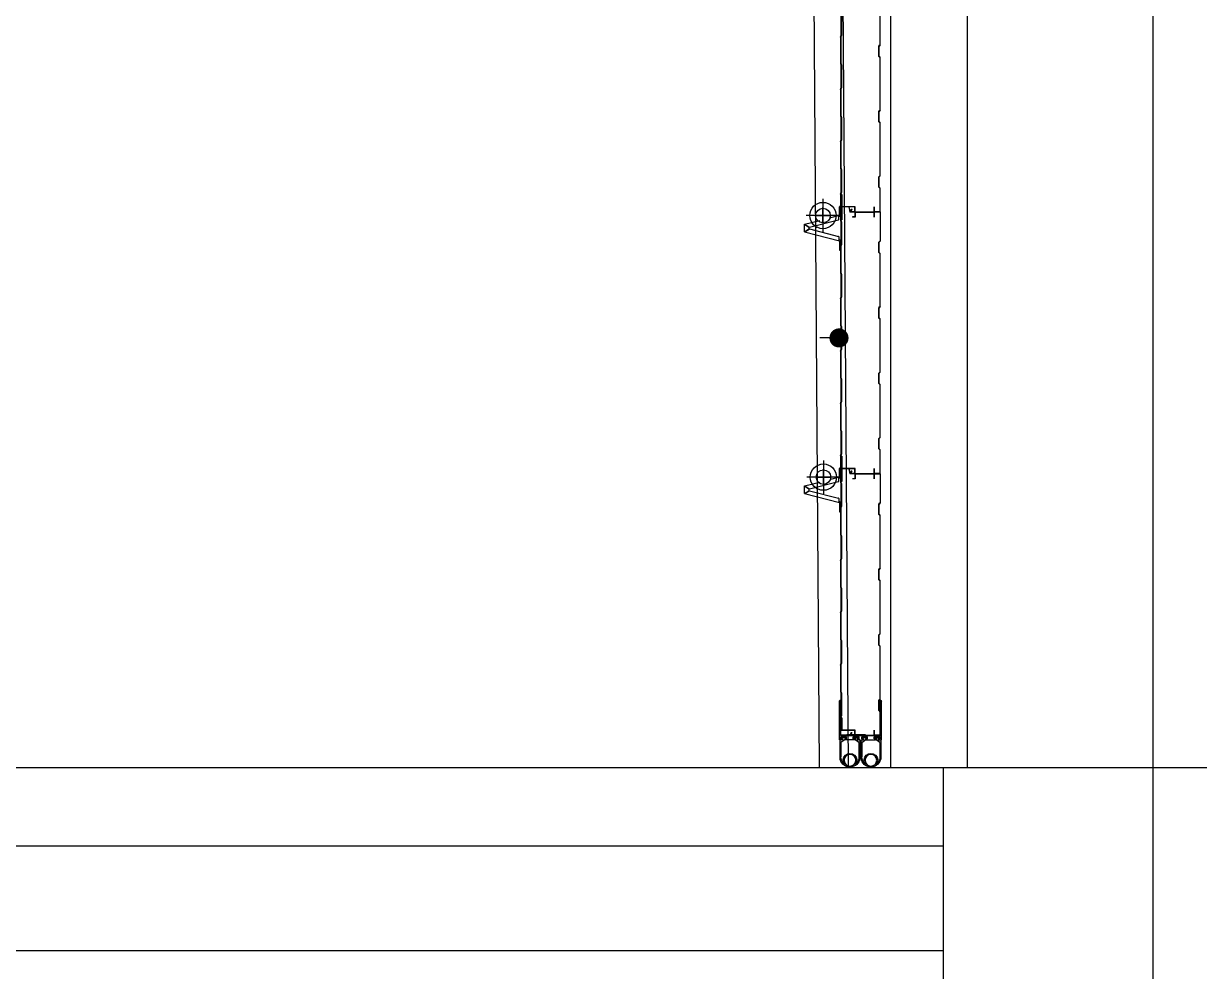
# Model space of a CAD drawing. Header units: millimetres. Extents: x -39468 to 212532, y -94717 to 83483.
# Drawn here: x 82344 to 84589, y 9610 to 11421 of the extents above; entities that cross this region are included whole.
import ezdxf

# ---------------------------------------------------------------- set-up
doc = ezdxf.new("R2010")
doc.units = ezdxf.units.MM
doc.header["$LTSCALE"] = 300
doc.header["$MEASUREMENT"] = 0
doc.linetypes.add('XR-단면도$0$CEN', pattern=[35, 30, -2, 1, -2])
doc.linetypes.add('주단면도-1$0$STD_CENTER', pattern=[66, 60, -2, 2, -2])
doc.layers.get('0').update_dxf_attribs({"linetype": 'CONTINUOUS'})
for name, color, linetype in [('A-SECT-DOOR', 8, 'CONTINUOUS'), ('주단면도-1$0$A-FIN-TYP1', 6, 'CONTINUOUS'), ('주단면도-1$0$A-FLOR-GW', 6, 'CONTINUOUS'), ('주단면도-1$0$A-ST-AXIS-CEN', 252, '주단면도-1$0$STD_CENTER'), ('주단면도-1$0$A-ST-CONC', 2, 'CONTINUOUS'), ('주단면도-1$0$저온단열', 160, 'CONTINUOUS')]:
    doc.layers.add(name, color=color, linetype=linetype)

# ---------------------------------------------------------------- blocks, each defined once
blk = doc.blocks.new('XR-단면도$0$OHD-575-S')
at = {"layer": 'A-SECT-DOOR'}
h = blk.add_hatch(dxfattribs=at)
h.set_pattern_fill('NET', color=256, scale=0.05, angle=45, style=0)
h.set_pattern_definition([(45, (-29775.44142794889, 29233.65640152479), (-0.1122532015133644, 0.1122532015133644), []), (135, (-29775.44142794889, 29233.65640152479), (-0.1122532015133644, -0.1122532015133644), [])])
h.paths.add_polyline_path([(-14072.92501463648, 32399.40151415998), (-14070.87501463573, 32399.40151415998), (-14070.87501463573, 32423.90151415998), (-14072.92501463648, 32423.90151415998)])
for points in [[(-14098.37501463573, 32414.40151415998), (-14098.37501463573, 32413.90151415998), (-14134.37501463573, 32413.90151415998), (-14134.37501463573, 32414.40151415998)], [(-14098.37501463573, 31914.90151415998), (-14134.37501463573, 31914.90151415998), (-14134.37501463573, 31914.40151415998), (-14098.37501463573, 31914.40151415998)]]:
    blk.add_hatch(color=256, dxfattribs=at).paths.add_polyline_path(points)
h = blk.add_hatch(dxfattribs=at)
h.set_pattern_fill('NET', color=256, scale=0.05, angle=45, style=0)
h.set_pattern_definition([(45, (-29775.44142794889, 29233.65640151734), (-0.1122532015133644, 0.1122532015133644), []), (135, (-29775.44142794889, 29233.65640151734), (-0.1122532015133644, -0.1122532015133644), [])])
h.paths.add_polyline_path([(-14072.92501463648, 31924.40151415998), (-14070.87501463573, 31924.40151415998), (-14070.87501463573, 31948.06039741123), (-14072.92501463648, 31948.06039741123)])
for p, q in [((-14086.37501463573, 32424.40151415998), (-14088.37501463573, 32414.40151415998)), ((-14086.00299931224, 32423.90151415998), (-14088.00299931224, 32413.90151415998)), ((-14086.37501463573, 32424.40151415998), (-14070.37501463573, 32424.40151415998)), ((-14086.00299931224, 32424.40151415998), (-14070.37501463573, 32424.40151415998)), ((-14086.00299931224, 32423.90151415998), (-14070.87501463573, 32423.90151415998)), ((-14072.92501463648, 32423.90151415998), (-14072.92501463648, 32399.40151415998)), ((-14070.87501463573, 32423.90151415998), (-14070.87501463573, 32398.46053115511)), ((-14070.37501463573, 32424.40151415998), (-14070.37501463573, 32398.15151415998)), ((-14146.37501463573, 32414.40151415998), (-14146.37501463573, 32363.84249716485)), ((-14146.37501463573, 32414.40151415998), (-14146.37501463573, 32358.65158394212)), ((-14146.37501463573, 32414.40151415998), (-14134.37501463573, 32414.40151415998)), ((-14145.87501463573, 32413.90151415998), (-14145.87501463573, 32358.96060093725)), ((-14145.87501463573, 32413.90151415998), (-14145.87501463573, 32364.15151415998)), ((-14145.87501463573, 32413.90151415998), (-14134.87501463573, 32413.90151415998)), ((-14134.87501463573, 32413.90151415998), (-14134.87501463573, 32404.40151415998)), ((-14134.37501463573, 32404.40151415998), (-14134.87501463573, 32404.40151415998)), ((-14134.37501463573, 32404.40151415998), (-14134.37501463573, 32414.40151415998)), ((-14134.37501463573, 32414.40151415998), (-14134.37501463573, 32404.40151415998)), ((-14134.37501463573, 32414.40151415998), (-14134.37501463573, 32404.40151415998)), ((-14134.37501463573, 32404.40151415998), (-14134.37501463573, 32414.40151415998)), ((-14098.37501463573, 32414.40151415998), (-14134.37501463573, 32414.40151415998)), ((-14098.37501463573, 32414.40151415998), (-14134.37501463573, 32414.40151415998)), ((-14098.37501463573, 32413.90151415998), (-14134.37501463573, 32413.90151415998)), ((-14134.37501463573, 32406.40151415998), (-14134.37501463573, 32412.40151415998)), ((-14098.37501463573, 32404.40151415998), (-14098.37501463573, 32414.40151415998)), ((-14098.37501463573, 32414.40151415998), (-14098.37501463573, 32404.40151415998)), ((-14098.37501463573, 32414.40151415998), (-14098.37501463573, 32404.40151415998)), ((-14098.37501463573, 32404.40151415998), (-14098.37501463573, 32414.40151415998)), ((-14098.37501463573, 32414.40151415998), (-14088.37501463573, 32414.40151415998)), ((-14098.37501463573, 32406.40151415998), (-14098.37501463573, 32412.40151415998)), ((-14098.37501463573, 32404.40151415998), (-14093.37501463573, 32404.40151415998)), ((-14097.87501463573, 32413.90151415998), (-14097.87501463573, 32404.90151415998)), ((-14097.87501463573, 32413.90151415998), (-14088.00299931224, 32413.90151415998)), ((-14097.87501463573, 32404.90151415998), (-14093.37501463573, 32404.90151415998)), ((-14093.37501463573, 32404.90151415998), (-14093.37501463573, 32404.40151415998)), ((-14072.92501463648, 32399.40151415998), (-14070.87501463573, 32399.40151415998)), ((-14070.87501463573, 32398.46053115511), (-14072.37501463573, 32394.96053115511)), ((-14072.37501463573, 32394.96053115511), (-14072.37501463573, 32351.84249716485)), ((-14072.37501463573, 32351.84249716485), (-14072.37501463573, 32393.96053115511)), ((-14070.37501463573, 32398.15151415998), (-14071.87501463573, 32394.65151415998)), ((-14071.87501463573, 32352.15151415998), (-14071.87501463573, 32394.65151415998)), ((-14071.87501463573, 32393.65151415998), (-14071.87501463573, 32352.15151415998)), ((-14146.37501463573, 32358.65158394212), (-14143.87501463573, 32356.40158394212)), ((-14145.87501463573, 32358.96060093725), (-14143.37501463573, 32356.71060093725)), ((-14143.87501463573, 32337.01961793238), (-14143.87501463573, 32356.40158394212)), ((-14143.37501463573, 32336.71060093725), (-14143.37501463573, 32356.71060093725)), ((-14146.37501463573, 32334.76961793238), (-14143.87501463573, 32337.01961793238)), ((-14146.37501463573, 32233.65158394212), (-14146.37501463573, 32334.76961793238)), ((-14145.87501463573, 32334.46060093725), (-14143.37501463573, 32336.71060093725)), ((-14145.87501463573, 32233.96060093725), (-14145.87501463573, 32334.46060093725)), ((-14070.87501463573, 32348.34249716485), (-14072.37501463573, 32351.84249716485)), ((-14070.37501463573, 32348.65151415998), (-14071.87501463573, 32352.15151415998)), ((-14070.87501463573, 32348.34249716485), (-14070.87501463573, 32320.94935310865)), ((-14070.87501463573, 32347.34249716485), (-14070.87501463573, 32298.46053115511)), ((-14070.37501463573, 32348.65151415998), (-14070.37501463573, 32320.94935310865)), ((-14070.37501463573, 32347.65151415998), (-14070.37501463573, 32298.15151415998)), ((-14070.87501463573, 32298.46053115511), (-14072.37501463573, 32294.96053115512)), ((-14072.37501463573, 32294.96053115512), (-14072.37501463573, 32251.84249716485)), ((-14070.37501463573, 32298.15151415998), (-14071.87501463573, 32294.65151415998)), ((-14071.87501463573, 32252.15151415998), (-14071.87501463573, 32294.65151415998)), ((-14070.87501463573, 32248.34249716485), (-14072.37501463573, 32251.84249716485)), ((-14070.37501463573, 32248.65151415998), (-14071.87501463573, 32252.15151415998)), ((-14070.87501463573, 32248.34249716485), (-14070.87501463573, 32198.46053115511)), ((-14070.87501463573, 32247.34249716485), (-14070.87501463573, 32198.46053115511)), ((-14070.37501463573, 32248.65151415998), (-14070.37501463573, 32198.15151415998)), ((-14070.37501463573, 32247.65151415998), (-14070.37501463573, 32199.62719782162)), ((-14146.37501463573, 32233.65158393467), (-14143.87501463573, 32231.40158393467)), ((-14145.87501463573, 32233.9606009298), (-14143.37501463573, 32231.7106009298)), ((-14143.87501463573, 32212.01961792493), (-14143.87501463573, 32231.40158393467)), ((-14143.37501463573, 32211.7106009298), (-14143.37501463573, 32231.7106009298)), ((-14146.37501463573, 32209.76961792493), (-14143.87501463573, 32212.01961792493)), ((-14146.37501463573, 32108.65158393467), (-14146.37501463573, 32209.76961792493)), ((-14145.87501463573, 32209.4606009298), (-14143.37501463573, 32211.7106009298)), ((-14145.87501463573, 32108.9606009298), (-14145.87501463573, 32209.4606009298)), ((-14070.87501463573, 32198.46053115511), (-14072.37501463573, 32194.96053115511)), ((-14070.37501463573, 32198.15151415998), (-14071.87501463573, 32194.65151415998)), ((-14072.37501463573, 32194.96053115511), (-14072.37501463573, 32151.84249716485)), ((-14071.87501463573, 32152.15151415998), (-14071.87501463573, 32194.65151415998)), ((-14070.87501463573, 32148.34249716485), (-14072.37501463573, 32151.84249716485)), ((-14070.37501463573, 32148.65151415998), (-14071.87501463573, 32152.15151415998)), ((-14070.87501463573, 32148.34249716485), (-14070.87501463573, 32120.9493531012)), ((-14070.87501463573, 32147.34249716485), (-14070.87501463573, 32098.46053115511)), ((-14070.37501463573, 32148.65151415998), (-14070.37501463573, 32120.9493531012)), ((-14070.37501463573, 32147.65151415998), (-14070.37501463573, 32098.15151415998)), ((-14146.37501463573, 32108.65158393467), (-14143.87501463573, 32106.40158393467)), ((-14145.87501463573, 32108.9606009298), (-14143.37501463573, 32106.7106009298)), ((-14146.37501463573, 32084.76961792493), (-14143.87501463573, 32087.01961792493)), ((-14145.87501463573, 32084.4606009298), (-14143.37501463573, 32086.7106009298)), ((-14143.87501463573, 32087.01961792493), (-14143.87501463573, 32106.40158393467)), ((-14143.37501463573, 32086.7106009298), (-14143.37501463573, 32106.7106009298)), ((-14070.87501463573, 32098.46053115511), (-14072.37501463573, 32094.96053115512)), ((-14072.37501463573, 32094.96053115512), (-14072.37501463573, 32051.84249716485)), ((-14070.37501463573, 32098.15151415998), (-14071.87501463573, 32094.65151415998)), ((-14071.87501463573, 32052.15151415998), (-14071.87501463573, 32094.65151415998)), ((-14146.37501463573, 31983.65158393467), (-14146.37501463573, 32084.76961792493)), ((-14145.87501463573, 31983.9606009298), (-14145.87501463573, 32084.4606009298)), ((-14070.87501463573, 32048.34249716485), (-14072.37501463573, 32051.84249716485)), ((-14070.37501463573, 32048.65151415998), (-14071.87501463573, 32052.15151415998)), ((-14070.87501463573, 32048.34249716485), (-14070.87501463573, 32020.9493531012)), ((-14070.87501463573, 32047.34249716485), (-14070.87501463573, 31998.46053115511)), ((-14070.37501463573, 32048.65151415998), (-14070.37501463573, 32020.9493531012)), ((-14070.37501463573, 32047.65151415998), (-14070.37501463573, 31998.15151415998)), ((-14070.87501463573, 31998.46053115511), (-14072.37501463573, 31994.96053115511)), ((-14070.37501463573, 31998.15151415998), (-14071.87501463573, 31994.65151415998)), ((-14146.37501463573, 31983.65158393467), (-14143.87501463573, 31981.40158393467)), ((-14145.87501463573, 31983.9606009298), (-14143.37501463573, 31981.7106009298)), ((-14143.87501463573, 31962.01961792493), (-14143.87501463573, 31981.40158393467)), ((-14143.37501463573, 31961.7106009298), (-14143.37501463573, 31981.7106009298)), ((-14072.37501463573, 31994.96053115511), (-14072.37501463573, 31951.84249716485)), ((-14071.87501463573, 31952.15151415998), (-14071.87501463573, 31994.65151415998)), ((-14146.37501463573, 31959.76961792494), (-14143.87501463573, 31962.01961792493)), ((-14146.37501463573, 31914.40151415998), (-14146.37501463573, 31959.76961792494)), ((-14145.87501463573, 31959.4606009298), (-14143.37501463573, 31961.7106009298)), ((-14145.87501463573, 31914.90151415998), (-14145.87501463573, 31959.4606009298)), ((-14070.87501463573, 31948.34249716485), (-14072.37501463573, 31951.84249716485)), ((-14070.37501463573, 31948.65151415998), (-14071.87501463573, 31952.15151415998)), ((-14072.92501463648, 31948.06039741123), (-14072.92501463648, 31924.40151415998)), ((-14072.92501463648, 31948.06039741123), (-14070.87501463573, 31948.06039741123)), ((-14070.87501463573, 31948.34249716485), (-14070.87501463573, 31924.40151415998)), ((-14070.87501463573, 31947.34249716485), (-14070.87501463573, 31924.40151415998)), ((-14070.37501463573, 31948.65151415998), (-14070.37501463573, 31923.90151415998)), ((-14070.37501463573, 31947.65151415998), (-14070.37501463573, 31923.90151415998)), ((-14134.37501463573, 31914.40151415998), (-14146.37501463573, 31914.40151415998)), ((-14146.37501463573, 31914.40151415998), (-14134.37501463573, 31914.40151415998)), ((-14145.87501463573, 31914.90151415998), (-14134.87501463573, 31914.90151415998)), ((-14134.87501463573, 31914.90151415998), (-14134.87501463573, 31924.40151415998)), ((-14134.37501463573, 31924.40151415998), (-14134.87501463573, 31924.40151415998)), ((-14134.37501463573, 31924.40151415998), (-14134.37501463573, 31914.40151415998)), ((-14134.37501463573, 31914.40151415998), (-14134.37501463573, 31924.40151415998)), ((-14134.37501463573, 31914.40151415998), (-14134.37501463573, 31924.40151415998)), ((-14134.37501463573, 31924.40151415998), (-14134.37501463573, 31914.40151415998)), ((-14134.37501463573, 31922.40151415998), (-14134.37501463573, 31916.40151415998)), ((-14098.37501463573, 31914.90151415998), (-14134.37501463573, 31914.90151415998)), ((-14098.37501463573, 31914.40151415998), (-14134.37501463573, 31914.40151415998)), ((-14098.37501463573, 31914.40151415998), (-14134.37501463573, 31914.40151415998)), ((-14098.37501463573, 31914.40151415998), (-14098.37501463573, 31924.40151415998)), ((-14098.37501463573, 31924.40151415998), (-14084.38924985286, 31924.40151415998)), ((-14098.37501463573, 31916.40151415998), (-14098.37501463573, 31922.40151415998)), ((-14098.37501463573, 31914.40151415998), (-14091.73350352328, 31914.40151415998)), ((-14097.87501463573, 31914.90151415998), (-14097.87501463573, 31923.90151415998)), ((-14097.87501463573, 31923.90151415998), (-14084.38924985286, 31923.90151415998)), ((-14097.87501463573, 31914.90151415998), (-14092.23350352328, 31914.90151415998)), ((-14092.52841060888, 31918.89955336833), (-14092.0721873967, 31918.44311187649)), ((-14086.37501463573, 31924.40151415998), (-14070.87501463573, 31924.40151415998)), ((-14086.00299931224, 31923.90151415998), (-14070.37501463573, 31923.90151415998))]:
    blk.add_line(p, q, dxfattribs=at)
blk.add_lwpolyline([(-14090.83192081284, 31919.03919016058, -0.2211075491759944), (-14091.23350352328, 31915.90151415998, -0.4142135623730951), (-14092.23350352328, 31914.90151415998, -0.4142135623730951)], format="xyb", dxfattribs=at)
for centre, radius, start, end in [((-14089.72866046335, 31916.63319407636), 3.602080692526405, 115.3903879180244, 141.0103053766752), ((-14090.55772021692, 31917.29967474425), 1.897645727827141, 112.6449982491924, 142.9468481089609), ((-14091.73350352328, 31915.40151415998), 1, 270, 0), ((-14091.0627782261, 31918.94324822957), 0.25, 22.56726077340357, 154.4615523056835), ((-14091.00173614453, 31919.59371713037), 0.3998656673912613, 42.97627949226862, 132.7516116379745), ((-14095.36601943057, 31917.65921245748), 5.153387742608375, 334.0172943838689, 25.35843444659579)]:
    blk.add_arc(centre, radius, start, end, dxfattribs=at)
blk = doc.blocks.new('XR-단면도$0$11')
at = {"layer": 'A-SECT-DOOR'}
for p, q in [((5196.985611791802, -25158.74656224536), (5196.985611791802, -25142.37552183244)), ((5196.985611791802, -25158.74656224536), (5196.985611791802, -25142.37552183244)), ((5198.958219189873, -25159.94462801603), (5198.958219189873, -25142.37552183244)), ((5198.958219189873, -25159.94462801603), (5198.958219189873, -25142.37552183244)), ((5130.345787954079, -25175.82301710378), (5159.492347089938, -25168.35421132523)), ((5139.85122117438, -25181.35554643865), (5195.205217696013, -25167.17108483002)), ((5139.85122117438, -25181.35554643865), (5195.205217696013, -25167.17108483002)), ((5180.504438275937, -25162.96986295882), (5195.098304052894, -25159.23018485349)), ((5180.504438275937, -25162.96986295882), (5195.098304052894, -25159.23018485349)), ((5195.098304052894, -25159.23018485349), (5196.985611791802, -25158.74656224536)), ((5195.098304052894, -25159.23018485349), (5196.985611791802, -25158.74656224536)), ((5195.527597628083, -25166.75567892503), (5195.527597628083, -25159.12017837481)), ((5195.527597628083, -25166.75567892503), (5195.527597628083, -25159.12017837481)), ((5195.527597628083, -25161.15652083867), (5198.635839257804, -25160.36003392103)), ((5195.527597628083, -25161.15652083867), (5198.635839257804, -25160.36003392103)), ((5130.345787954079, -25190.40315874137), (5130.345787954079, -25175.82301710378)), ((5130.345787954079, -25175.82301710378), (5138.543459577122, -25181.33864875598)), ((5130.345787954079, -25190.40315874137), (5130.345787954079, -25175.82301710378)), ((5130.345787954079, -25175.82301710378), (5138.543459577122, -25181.33864875598)), ((5130.345787954079, -25190.40315874137), (5138.543459577122, -25184.88752708922)), ((5130.345787954079, -25190.40315874137), (5138.543459577122, -25184.88752708922)), ((5130.345787954079, -25190.40315874137), (5196.985611791802, -25207.47961359983)), ((5130.345787954079, -25190.40315874137), (5196.985611791802, -25207.47961359983)), ((5130.595932329954, -25175.75891760748), (5139.159552539044, -25181.23631672427)), ((5130.595932329954, -25175.75891760748), (5139.159552539044, -25181.23631672427)), ((5130.595932329954, -25190.46725823771), (5139.159552539044, -25184.98985912086)), ((5130.595932329954, -25190.46725823771), (5139.159552539044, -25184.98985912086)), ((5138.922341858552, -25184.17594499356), (5138.922341858552, -25182.05023085157)), ((5138.922341858552, -25184.17594499356), (5138.922341858552, -25182.05023085157)), ((5139.85122117438, -25184.87062940653), (5195.205217696013, -25199.05509101518)), ((5139.85122117438, -25184.87062940653), (5195.205217696013, -25199.05509101518)), ((5195.527597628083, -25199.47049692017), (5195.527597628083, -25207.10599747038)), ((5195.527597628083, -25199.47049692017), (5195.527597628083, -25207.10599747038)), ((5195.527597628083, -25205.06965500652), (5198.635839257804, -25205.86614192417)), ((5195.527597628083, -25205.06965500652), (5198.635839257804, -25205.86614192417)), ((5196.985611791802, -25207.47961359983), (5196.985611791802, -25225.05243651546)), ((5196.985611791802, -25207.47961359983), (5196.985611791802, -25225.05243651546)), ((5198.958219189873, -25206.28154782916), (5198.958219189873, -25225.05243651546)), ((5198.958219189873, -25206.28154782916), (5198.958219189873, -25225.05243651546))]:
    blk.add_line(p, q, dxfattribs=at)
at = {"layer": 'A-SECT-DOOR', "linetype": 'XR-단면도$0$CEN'}
for p, q in [((5197.414439487022, -25141.94669413718), (5198.529391494645, -25141.94669413718)), ((5197.414439487022, -25141.94669413718), (5198.529391494645, -25141.94669413718)), ((5197.414439487022, -25225.48126421071), (5198.529391494645, -25225.48126421071)), ((5197.414439487022, -25225.48126421071), (5198.529391494645, -25225.48126421071))]:
    blk.add_line(p, q, dxfattribs=at)
at = {"layer": 'A-SECT-DOOR'}
for centre, radius, start, end in [((5197.414439487045, -25142.37552183244), 0.4288276952236967, 90, 180), ((5197.414439487045, -25142.37552183244), 0.4288276952236967, 90, 180), ((5198.529391494667, -25142.37552183244), 0.4288276952236967, 0, 90), ((5198.529391494667, -25142.37552183244), 0.4288276952236967, 0, 90), ((5195.098769932876, -25166.75567892497), 0.4288276952236967, 284.3727786851433, 0), ((5195.098769932876, -25166.75567892497), 0.4288276952236967, 284.3727786851433, 0), ((5198.529391494667, -25159.94462801603), 0.4288276952236967, 284.3727786851433, 0), ((5198.529391494667, -25159.94462801603), 0.4288276952236967, 284.3727786851433, 0), ((5138.064686468127, -25182.05023085157), 0.8576553904473933, 0, 56.06618799943738), ((5138.064686468127, -25182.05023085157), 0.8576553904473933, 0, 56.06618799943738), ((5138.064686468127, -25184.17594499356), 0.8576553904473933, 303.9338120005626, 0), ((5139.638325648093, -25180.52473462862), 0.8576553904473933, 236.0661879994374, 284.3727786851433), ((5139.638325648093, -25180.52473462862), 0.8576553904473933, 236.0661879994374, 284.3727786851433), ((5195.098769932876, -25199.47049692017), 0.4288276952236967, 0, 75.6272213148567), ((5195.098769932876, -25199.47049692017), 0.4288276952236967, 0, 75.6272213148567), ((5198.529391494667, -25206.2815478291), 0.4288276952236967, 0, 75.6272213148567), ((5198.529391494667, -25206.2815478291), 0.4288276952236967, 0, 75.6272213148567), ((5197.414439487045, -25225.05243651546), 0.4288276952236967, 180, 270), ((5197.414439487045, -25225.05243651546), 0.4288276952236967, 180, 270), ((5198.529391494667, -25225.05243651546), 0.4288276952236967, 270, 0), ((5198.529391494667, -25225.05243651546), 0.4288276952236967, 270, 0)]:
    blk.add_arc(centre, radius, start, end, dxfattribs=at)
blk = doc.blocks.new('XR-단면도$0$roll')
at = {"layer": 'A-SECT-DOOR'}
for p, q in [((0, 31.73325251974166), (0, -31.73324637347832)), ((31.73324944637716, 3.0733644962e-06), (-31.73324944637716, 3.0733644962e-06)), ((-13.38834995403886, 0), (13.14283256605267, 0)), ((-13.38834995403886, 0), (13.14283256605267, 0)), ((-4.4330954552e-06, -13.76701811235398), (-4.4330954552e-06, 15.13554232800379)), ((-4.4330954552e-06, -13.76701811235398), (-4.4330954552e-06, 15.13554232800379))]:
    blk.add_line(p, q, dxfattribs=at)
for radius in [25.12672360912414, 13.93334397582993]:
    blk.add_circle((0, 3.0733644962e-06), radius, dxfattribs=at)
for centre, start, end in [((-13.4943526936695, -21.97846054518596), 303.9338120056824, 0), ((-11.92071351408958, -23.50395676819608), 75.62722133443756, 123.9338120056824), ((-11.92071351408958, -23.50395676819608), 75.62722133443756, 123.9338120056824)]:
    blk.add_arc(centre, 0.8576553904473933, start, end, dxfattribs=at)
blk = doc.blocks.new('_Dot')
at = {"color": 0, "linetype": 'ByBlock', "lineweight": -2}
blk.add_line((-0.5, 0), (-1, 0), dxfattribs=at)
at = {"color": 0, "linetype": 'ByBlock', "const_width": 0.5}
blk.add_lwpolyline([(-0.25, 0, 1), (0.25, 0, 1)], format="xyb", close=True, dxfattribs=at)
blk = doc.blocks.new('A$C335c50f1')
at = {"layer": 'A-SECT-DOOR'}
for points in [[(1048.001042194548, -2938.049999994226), (1084.001042194548, -2938.049999994226), (1084.001042194548, -2938.549999994226), (1048.001042194548, -2938.549999994226)], [(1048.001042194548, -2938.549999994226), (1084.001042194548, -2938.549999994226), (1084.001042194548, -2939.049999994226), (1048.001042194548, -2939.049999994226)]]:
    blk.add_hatch(color=256, dxfattribs=at).paths.add_polyline_path(points)
h = blk.add_hatch(color=256, dxfattribs=at)
h.paths.add_polyline_path([(1066.801061704638, -2986.480399434455, 0.9999999999999999), (1089.201061703148, -2986.480399434455, 0.9999999999999999)], flags=16)
h.paths.add_polyline_path([(1026.801042199018, -2986.480399434455, 0.9999999999999999), (1049.201042197528, -2986.480399434455, 0.9999999999999999)], flags=16)
edge = h.paths.add_edge_path()
edge.add_line((1097.001061707619, -2984.585162726231), (1094.85250044975, -2989.26181671489))
edge.add_arc((1078.001061707619, -2980.476275724359), 19.00412371138739, 178.806381097233, 332.4646002196349, ccw=False)
edge.add_line((1059.001061707619, -2980.08039943222), (1059.001061707619, -2947.480399430729))
edge.add_line((1059.001061707619, -2947.480399434455), (1064.01571536425, -2947.480399434455))
edge.add_line((1064.015715360525, -2947.480399434455), (1064.015715360525, -2945.158614617772))
edge.add_line((1064.015715360525, -2945.158614617772), (1061.527890968951, -2945.158614617772))
edge.add_line((1061.527890972677, -2945.158614617772), (1061.527890972677, -2942.719590228982))
edge.add_line((1061.527890972677, -2942.719590228982), (1070.527890972677, -2942.719590228982))
edge.add_line((1070.527890972677, -2942.719590228982), (1070.527890972677, -2945.158614617772))
edge.add_line((1070.527890972677, -2945.158614617772), (1068.01571536425, -2945.158614617772))
edge.add_line((1068.015715360525, -2945.158614617772), (1068.015715360525, -2947.530399438925))
edge.add_line((1068.015715360525, -2947.530399438925), (1060.801061700913, -2952.480399441905))
edge.add_line((1060.801061704638, -2952.480399434455), (1060.801061704638, -2980.080399435945))
edge.add_arc((1078.026559837046, -2980.558439319022), 17.23213010756762, 178.410342670779, 232.7611251901947)
edge.add_arc((1078.001061707619, -2986.480399434455), 13.00000000002752, 323.14731669475304, 216.8526833052485, ccw=False)
edge.add_arc((1077.975563570741, -2980.558439319022), 17.23213010753979, 307.2388748098647, 1.5896573293188)
edge.add_line((1095.201061703148, -2980.08039943222), (1095.201061703148, -2952.480399430729))
edge.add_line((1095.201061703148, -2952.480399434455), (1088.001061703893, -2947.530399431475))
edge.add_line((1088.001061707619, -2947.530399438925), (1088.001061707619, -2945.158614617772))
edge.add_line((1088.001061707619, -2945.158614617772), (1085.488886099192, -2945.158614617772))
edge.add_line((1085.488886095467, -2945.158614617772), (1085.488886095467, -2942.719590228982))
edge.add_line((1085.488886095467, -2942.719590228982), (1094.488886095467, -2942.719590228982))
edge.add_line((1094.488886095467, -2942.719590228982), (1094.488886095467, -2945.158614617772))
edge.add_line((1094.488886095467, -2945.158614617772), (1092.001061703893, -2945.158614617772))
edge.add_line((1092.001061707619, -2945.158614617772), (1092.001061707619, -2947.530399438925))
edge.add_line((1092.001061707619, -2947.530399438925), (1097.001061707619, -2947.530399438925))
edge.add_line((1097.001061707619, -2947.530399438925), (1097.001061707619, -2984.585162726231))
edge = h.paths.add_edge_path()
edge.add_line((1020.856906413916, -2988.67599072773), (1019.001042201999, -2985.310655732639))
edge.add_line((1019.001042201999, -2985.310655732639), (1019.001042201999, -2947.530399431475))
edge.add_line((1019.001042201999, -2947.530399438925), (1024.001042201999, -2947.530399438925))
edge.add_line((1024.001042201999, -2947.530399438925), (1024.001042201999, -2945.158614617772))
edge.add_line((1024.001042201999, -2945.158614617772), (1021.513217810425, -2945.158614617772))
edge.add_line((1021.5132178067, -2945.158614617772), (1021.5132178067, -2942.719590228982))
edge.add_line((1021.5132178067, -2942.719590228982), (1030.5132178067, -2942.719590228982))
edge.add_line((1030.5132178067, -2942.719590228982), (1030.5132178067, -2945.158614617772))
edge.add_line((1030.5132178067, -2945.158614617772), (1028.001042198273, -2945.158614617772))
edge.add_line((1028.001042201999, -2945.158614617772), (1028.001042201999, -2947.530399438925))
edge.add_line((1028.001042201999, -2947.530399438925), (1020.801042202744, -2952.480399441905))
edge.add_line((1020.801042199018, -2952.480399434455), (1020.801042199018, -2980.080399435945))
edge.add_arc((1038.026540331426, -2980.558439319022), 17.23213010754771, 178.4103426706806, 232.7611251901343)
edge.add_arc((1038.001042201999, -2986.480399434455), 13.00000000003662, 323.14731669475304, 216.8526833052485, ccw=False)
edge.add_arc((1037.975544065121, -2980.558439319022), 17.23213010753889, 307.2388748098653, 1.589657329319411)
edge.add_line((1055.201042197528, -2980.08039943222), (1055.201042197528, -2952.480399430729))
edge.add_line((1055.201042197528, -2952.480399434455), (1047.986388537916, -2947.530399431475))
edge.add_line((1047.986388541642, -2947.530399438925), (1047.986388541642, -2945.158614617772))
edge.add_line((1047.986388541642, -2945.158614617772), (1045.474212933215, -2945.158614617772))
edge.add_line((1045.47421292949, -2945.158614617772), (1045.47421292949, -2942.719590228982))
edge.add_line((1045.47421292949, -2942.719590228982), (1054.47421292949, -2942.719590228982))
edge.add_line((1054.47421292949, -2942.719590228982), (1054.47421292949, -2945.158614617772))
edge.add_line((1054.47421292949, -2945.158614617772), (1051.986388537916, -2945.158614617772))
edge.add_line((1051.986388541642, -2945.158614617772), (1051.986388541642, -2947.530399438925))
edge.add_line((1051.986388541642, -2947.530399438925), (1052.986388541642, -2947.480399441905))
edge.add_line((1052.986388541642, -2947.480399434455), (1057.001042198273, -2947.480399434455))
edge.add_line((1057.001042201999, -2947.480399434455), (1057.001042201999, -2980.080399435945))
edge.add_arc((1038.001042201999, -2980.476275724359), 19.00412371127148, 205.5609054647697, 1.1936189028625108, ccw=False)
for p, q in [((1000.001041546348, -2999.999985859729), (1000.001042137388, 2950.004840101115)), ((1081.001042194548, -2999.999999982305), (1101.834375530365, -9.313225746154785e-10)), ((1136.00151997793, -3000.000000000931), (1156.835807874682, -9.313225746154785e-10)), ((1018.001042201999, -2947.530399438925), (1018.001042201999, -2873.477228705771)), ((1020.001042194548, -2939.049999994226), (1020.001008055988, -2871.526009795256)), ((1096.001042194548, -2871.526619051583), (1096.001042194548, -2939.049999994226)), ((1098.001042194548, -2947.530399438925), (1098.001042194548, -2873.477228705771)), ((1096.001042194548, -2939.049999994226), (1018.001042201999, -2939.049999994226)), ((1048.001042194548, -2938.049999994226), (1084.001042194548, -2938.049999994226)), ((1048.001042194548, -2938.549999994226), (1084.001042194548, -2938.549999994226)), ((1048.001042194548, -2938.549999994226), (1084.001042194548, -2938.549999994226)), ((1048.001042194548, -2939.049999994226), (1084.001042194548, -2939.049999994226)), ((1084.001042194548, -2938.549999994226), (1096.001042194548, -2938.549999994226)), ((1024.001042201999, -2947.530399438925), (1018.001042201999, -2947.530399438925)), ((1019.001042201999, -2947.530399438925), (1019.001042201999, -2984.585162726231)), ((1031.537608049694, -2941.529179927893), (1020.537608049694, -2941.529179927893)), ((1020.537608049694, -2945.529179927893), (1020.537608049694, -2941.529179927893)), ((1020.537608049694, -2945.529179927893), (1020.537608049694, -2941.529179927893)), ((1020.537608049694, -2945.529179927893), (1023.001042201999, -2945.529179927893)), ((1020.801042199018, -2952.480399434455), (1028.001042201999, -2947.530399438925)), ((1020.801042199018, -2952.480399434455), (1020.801042199018, -2980.08039943222)), ((1021.5132178067, -2942.719590228982), (1021.5132178067, -2945.158614617772)), ((1021.5132178067, -2942.719590228982), (1021.5132178067, -2945.158614617772)), ((1030.5132178067, -2942.719590228982), (1021.5132178067, -2942.719590228982)), ((1030.5132178067, -2942.719590228982), (1021.5132178067, -2942.719590228982)), ((1024.001042201999, -2945.158614617772), (1021.5132178067, -2945.158614617772)), ((1024.001042201999, -2945.158614617772), (1021.5132178067, -2945.158614617772)), ((1023.001042201999, -2947.530399438925), (1023.001042201999, -2945.529179927893)), ((1024.001042201999, -2945.158614617772), (1024.001042201999, -2947.480399434455)), ((1024.001042201999, -2945.158614617772), (1024.001042201999, -2947.530399438925)), ((1028.001042201999, -2945.158614617772), (1028.001042201999, -2947.530399438925)), ((1030.5132178067, -2945.158614617772), (1028.001042201999, -2945.158614617772)), ((1030.5132178067, -2945.158614617772), (1028.001042201999, -2945.158614617772)), ((1029.001042201999, -2947.530399438925), (1029.001042201999, -2945.529179927893)), ((1029.001042201999, -2945.529179927893), (1031.537608049694, -2945.529179927893)), ((1046.986388541642, -2947.530399438925), (1029.001042201999, -2947.530399438925)), ((1030.5132178067, -2942.719590228982), (1030.5132178067, -2945.158614617772)), ((1030.5132178067, -2942.719590228982), (1030.5132178067, -2945.158614617772)), ((1031.537608049694, -2945.529179927893), (1031.537608049694, -2941.529179927893)), ((1044.449822686496, -2941.529179927893), (1055.449822686496, -2941.529179927893)), ((1055.449822686496, -2941.529179927893), (1044.449822686496, -2941.529179927893)), ((1044.449822686496, -2945.529179927893), (1044.449822686496, -2941.529179927893)), ((1046.986388541642, -2945.529179927893), (1044.449822686496, -2945.529179927893)), ((1045.47421292949, -2942.719590228982), (1045.47421292949, -2945.158614617772)), ((1045.47421292949, -2942.719590228982), (1045.47421292949, -2945.158614617772)), ((1045.47421292949, -2942.719590228982), (1054.47421292949, -2942.719590228982)), ((1045.47421292949, -2942.719590228982), (1054.47421292949, -2942.719590228982)), ((1045.47421292949, -2945.158614617772), (1047.986388541642, -2945.158614617772)), ((1045.47421292949, -2945.158614617772), (1047.986388541642, -2945.158614617772)), ((1046.986388541642, -2947.530399438925), (1046.986388541642, -2945.529179927893)), ((1047.986388541642, -2945.158614617772), (1047.986388541642, -2947.530399438925)), ((1055.201042197528, -2952.480399434455), (1047.986388541642, -2947.530399438925)), ((1051.986388541642, -2945.158614617772), (1051.986388541642, -2947.480399434455)), ((1051.986388541642, -2945.158614617772), (1051.986388541642, -2947.480399434455)), ((1051.986388541642, -2945.158614617772), (1054.47421292949, -2945.158614617772)), ((1051.986388541642, -2945.158614617772), (1054.47421292949, -2945.158614617772)), ((1057.001042201999, -2947.480399434455), (1051.986388541642, -2947.480399434455)), ((1052.986388541642, -2947.480399434455), (1052.986388541642, -2945.529179927893)), ((1055.449822686496, -2945.529179927893), (1052.986388541642, -2945.529179927893)), ((1054.47421292949, -2942.719590228982), (1054.47421292949, -2945.158614617772)), ((1054.47421292949, -2942.719590228982), (1054.47421292949, -2945.158614617772)), ((1055.201042197528, -2952.480399434455), (1055.201042197528, -2980.08039943222)), ((1055.449822686496, -2945.529179927893), (1055.449822686496, -2941.529179927893)), ((1057.001042201999, -2947.480399434455), (1057.001042201999, -2980.08039943222)), ((1059.001061707619, -2947.480399434455), (1059.001061707619, -2980.08039943222)), ((1059.001061707619, -2947.480399434455), (1063.015715367976, -2947.480399434455)), ((1060.552281215671, -2941.529179927893), (1071.552281215671, -2941.529179927893)), ((1060.552281215671, -2941.529179927893), (1071.552281215671, -2941.529179927893)), ((1060.552281215671, -2945.529179927893), (1060.552281215671, -2941.529179927893)), ((1060.552281215671, -2945.529179927893), (1063.015715360525, -2945.529179927893)), ((1060.801061704638, -2952.480399434455), (1068.015715367976, -2947.530399438925)), ((1060.801061704638, -2952.480399434455), (1060.801061704638, -2980.08039943222)), ((1070.527890972677, -2942.719590228982), (1061.527890972677, -2942.719590228982)), ((1070.527890972677, -2942.719590228982), (1061.527890972677, -2942.719590228982)), ((1061.527890972677, -2942.719590228982), (1061.527890972677, -2945.158614617772)), ((1061.527890972677, -2942.719590228982), (1061.527890972677, -2945.158614617772)), ((1064.015715367976, -2945.158614617772), (1061.527890972677, -2945.158614617772)), ((1064.015715367976, -2945.158614617772), (1061.527890972677, -2945.158614617772)), ((1063.015715360525, -2945.529179927893), (1063.015715360525, -2947.480399434455)), ((1064.015715367976, -2947.530399438925), (1063.015715367976, -2947.480399434455)), ((1064.015715367976, -2945.158614617772), (1064.015715367976, -2947.480399434455)), ((1064.015715367976, -2945.158614617772), (1064.015715367976, -2947.530399438925)), ((1070.527890972677, -2945.158614617772), (1068.015715367976, -2945.158614617772)), ((1070.527890972677, -2945.158614617772), (1068.015715367976, -2945.158614617772)), ((1068.015715367976, -2945.158614617772), (1068.015715367976, -2947.530399438925)), ((1069.015715360525, -2945.529179927893), (1071.552281215671, -2945.529179927893)), ((1069.015715360525, -2947.530399438925), (1069.015715360525, -2945.529179927893)), ((1069.015715360525, -2947.530399438925), (1087.001061707619, -2947.530399438925)), ((1070.527890972677, -2942.719590228982), (1070.527890972677, -2945.158614617772)), ((1070.527890972677, -2942.719590228982), (1070.527890972677, -2945.158614617772)), ((1071.552281215671, -2945.529179927893), (1071.552281215671, -2941.529179927893)), ((1084.464495852473, -2941.529179927893), (1095.464495852473, -2941.529179927893)), ((1095.464495852473, -2941.529179927893), (1084.464495852473, -2941.529179927893)), ((1084.464495852473, -2945.529179927893), (1084.464495852473, -2941.529179927893)), ((1087.001061707619, -2945.529179927893), (1084.464495852473, -2945.529179927893)), ((1085.488886095467, -2942.719590228982), (1094.488886095467, -2942.719590228982)), ((1085.488886095467, -2942.719590228982), (1094.488886095467, -2942.719590228982)), ((1085.488886095467, -2942.719590228982), (1085.488886095467, -2945.158614617772)), ((1085.488886095467, -2942.719590228982), (1085.488886095467, -2945.158614617772)), ((1085.488886095467, -2945.158614617772), (1088.001061707619, -2945.158614617772)), ((1085.488886095467, -2945.158614617772), (1088.001061707619, -2945.158614617772)), ((1087.001061707619, -2947.530399438925), (1087.001061707619, -2945.529179927893)), ((1088.001061707619, -2945.158614617772), (1088.001061707619, -2947.530399438925)), ((1088.001061707619, -2947.530399438925), (1095.201061710599, -2952.480399434455)), ((1092.001061707619, -2945.158614617772), (1094.488886095467, -2945.158614617772)), ((1092.001061707619, -2945.158614617772), (1094.488886095467, -2945.158614617772)), ((1092.001061707619, -2945.158614617772), (1092.001061707619, -2947.480399434455)), ((1092.001061707619, -2945.158614617772), (1092.001061707619, -2947.530399438925)), ((1092.001061707619, -2947.530399438925), (1098.001042194548, -2947.530399438925)), ((1095.464495852473, -2945.529179927893), (1093.001061707619, -2945.529179927893)), ((1093.001061707619, -2947.530399438925), (1093.001061707619, -2945.529179927893)), ((1094.488886095467, -2942.719590228982), (1094.488886095467, -2945.158614617772)), ((1094.488886095467, -2942.719590228982), (1094.488886095467, -2945.158614617772)), ((1095.201061710599, -2952.480399434455), (1095.201061710599, -2980.08039943222)), ((1095.464495852473, -2945.529179927893), (1095.464495852473, -2941.529179927893)), ((1097.001061707619, -2947.530399438925), (1097.001061707619, -2985.310655732639)), ((1020.856906436267, -2988.675990783609), (1019.001042201999, -2984.585162726231)), ((1097.001061707619, -2985.310655732639), (1095.145197465899, -2988.675990783609))]:
    blk.add_line(p, q, dxfattribs=at)
for centre in [(1038.001042201999, -2986.480399434455), (1078.001061707619, -2986.480399434455)]:
    blk.add_circle(centre, 11.2, dxfattribs=at)
for centre, radius, start, end in [((1020.036594860154, -2873.563060437344), 2.037361464326777, 91.0008426584191, 177.5854790666355), ((1096.04982268055, -2873.477228705771), 1.951219511993183, 0, 91.4325436527069), ((1038.026540331426, -2980.558439319037), 17.23213010753695, 178.4103427423161, 232.7611254726182), ((1038.001042201999, -2980.476275724359), 19.00412371133681, 205.5609056748179, 1.193618777706244), ((1038.001042201999, -2986.480399434455), 12.99999999999726, 323.1473167056297, 216.8526832943703), ((1037.975544065121, -2980.558439319037), 17.23213010754365, 307.2388745273671, 1.589657257683872), ((1078.001061707619, -2980.476275724359), 19.00412371134403, 178.8063812222937, 334.4390943251573), ((1078.026559837046, -2980.558439319037), 17.23213010753695, 178.4103427423161, 232.7611254726182), ((1078.001061707619, -2986.480399434455), 12.99999999999726, 323.1473167056297, 216.8526832943703), ((1077.975563570741, -2980.558439319037), 17.23213010754365, 307.2388745273671, 1.589657257683872)]:
    blk.add_arc(centre, radius, start, end, dxfattribs=at)
for p in [(15166.37605683028, -33853.45151415421), (15166.37605683028, -34353.45151415421), (15166.37605683028, -34853.45151415421)]:
    blk.add_blockref('XR-단면도$0$OHD-575-S', p, dxfattribs=at)
at = {"layer": 'A-SECT-DOOR', "xscale": -1}
for name, p in [('XR-단면도$0$11', (6294.959261390264, 23213.32552183466)), ('XR-단면도$0$roll', (1129.543738759938, -1945.840839278884)), ('XR-단면도$0$roll', (1128.68529544014, -2445.620863177814)), ('XR-단면도$0$11', (6294.959261390264, 22713.32552183466))]:
    blk.add_blockref(name, p, dxfattribs=at)
at = {"layer": 'A-SECT-DOOR', "xscale": 36.45833333255722, "yscale": 36.45833333255722, "zscale": 36.45833333255722, "rotation": 180}
blk.add_blockref('_Dot', (1098.929860258359, -2179.712225968251), dxfattribs=at)

msp = doc.modelspace()

# ---------------------------------------------------------------- linework, layer by layer
msp.add_line((84146.00000000326, 13000.0236074049), (84146.00000000326, 10000.00000000023))
at = {"layer": '주단면도-1$0$A-FIN-TYP1'}
msp.add_line((40200.00000000186, 9999.999999997439), (84099.99999999581, 10000.00000000023), dxfattribs=at)
at = {"layer": '주단면도-1$0$A-ST-AXIS-CEN', "linetype": 'Continuous'}
for p, q in [((84499.99999999953, 55499.99999998906), (84499.99999999953, 4.656612873077393e-10)), ((84499.99999999953, 55499.99999998906), (84499.99999999953, 4.656612873077393e-10)), ((0, 10000), (84099.99999999581, 10000.00000000023))]:
    msp.add_line(p, q, dxfattribs=at)
at = {"layer": '주단면도-1$0$A-ST-CONC'}
msp.add_line((84099.99999999581, 10000.00000000023), (84899.99999999534, 10000.00000000023), dxfattribs=at)
msp.add_lwpolyline([(84099.99999999581, 10000.00000000023), (84099.99999999581, 8400.000000000466)], dxfattribs=at)
at = {"layer": '주단면도-1$0$저온단열'}
for p, q in [((40200.00000000186, 9849.999999997439), (84099.99999999581, 9849.999999999302)), ((40200.00000000186, 9649.999999997439), (84099.99999999581, 9649.999999999534))]:
    msp.add_line(p, q, dxfattribs=at)

# ---------------------------------------------------------------- block references
at = {"layer": '주단면도-1$0$A-FLOR-GW', "xscale": -1}
msp.add_blockref('A$C335c50f1', (85000.00104219653, 13000.0236074049), dxfattribs=at)

doc.saveas('drawing.dxf')
